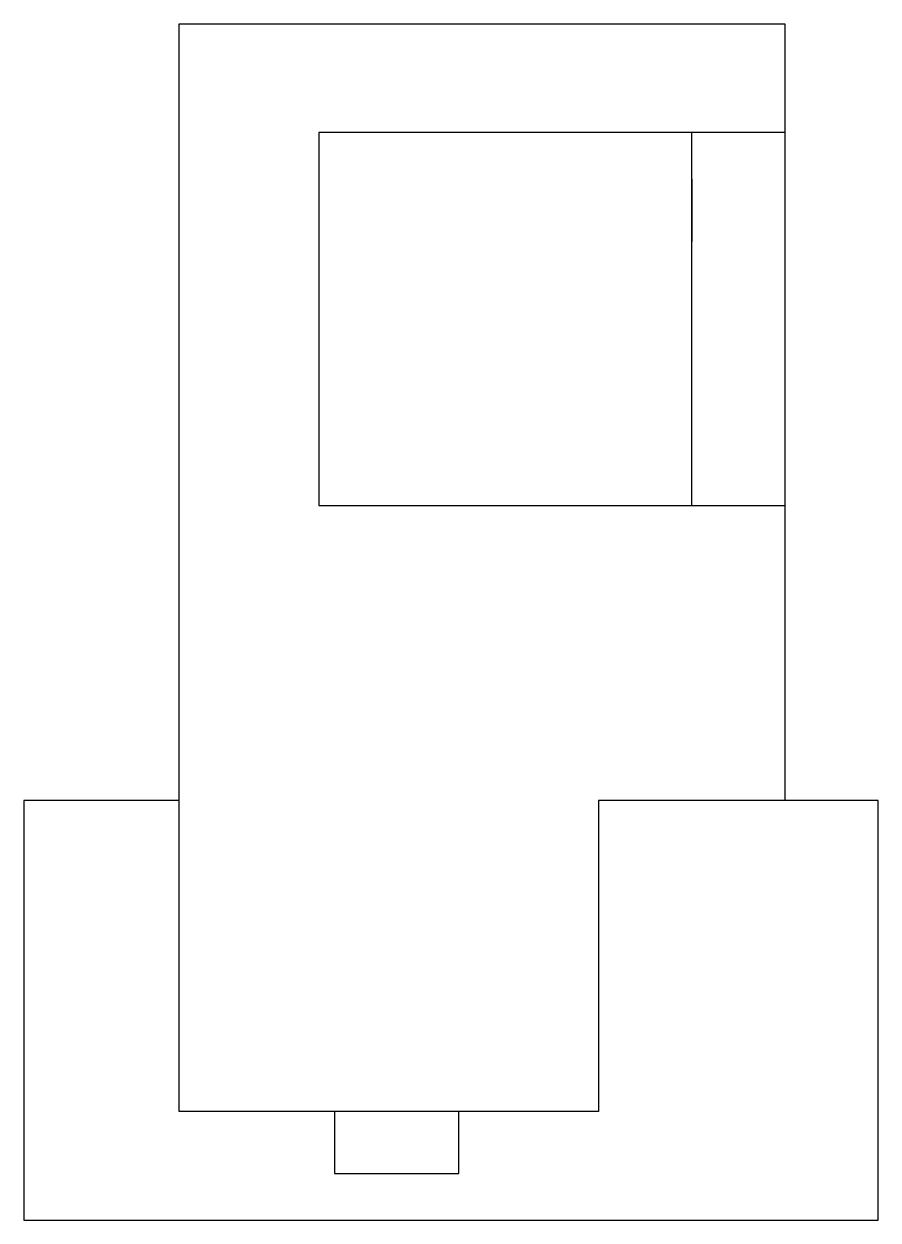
# Model space of a CAD drawing. Header units: millimetres. Extents: x -275 to 0, y 0 to 385.
import ezdxf

# ---------------------------------------------------------------- set-up
doc = ezdxf.new("R2010")
doc.units = ezdxf.units.MM
doc.header["$MEASUREMENT"] = 0

# ---------------------------------------------------------------- blocks, each defined once
blk = doc.blocks.new('FRANKERINGSTERMINAL_P')
for p, q in [((-60, 335), (-60, 315)), ((-175, 35), (-175, 15)), ((-135, 15), (-135, 35)), ((-175, 15), (-135, 15))]:
    blk.add_line(p, q)
for points in [[(-225, 385), (-30, 385), (-30, 135), (-90, 135), (-90, 35), (-225, 35), (-225, 385)], [(-30, 350), (-180, 350), (-180, 230), (-30, 230)], [(-60, 230), (-60, 350)], [(-225, 135), (-275, 135), (-275, 0), (0, 0), (0, 135), (-35, 135)]]:
    blk.add_lwpolyline(points)

msp = doc.modelspace()

# ---------------------------------------------------------------- block references
msp.add_blockref('FRANKERINGSTERMINAL_P', (0, 0))

doc.saveas('drawing.dxf')
